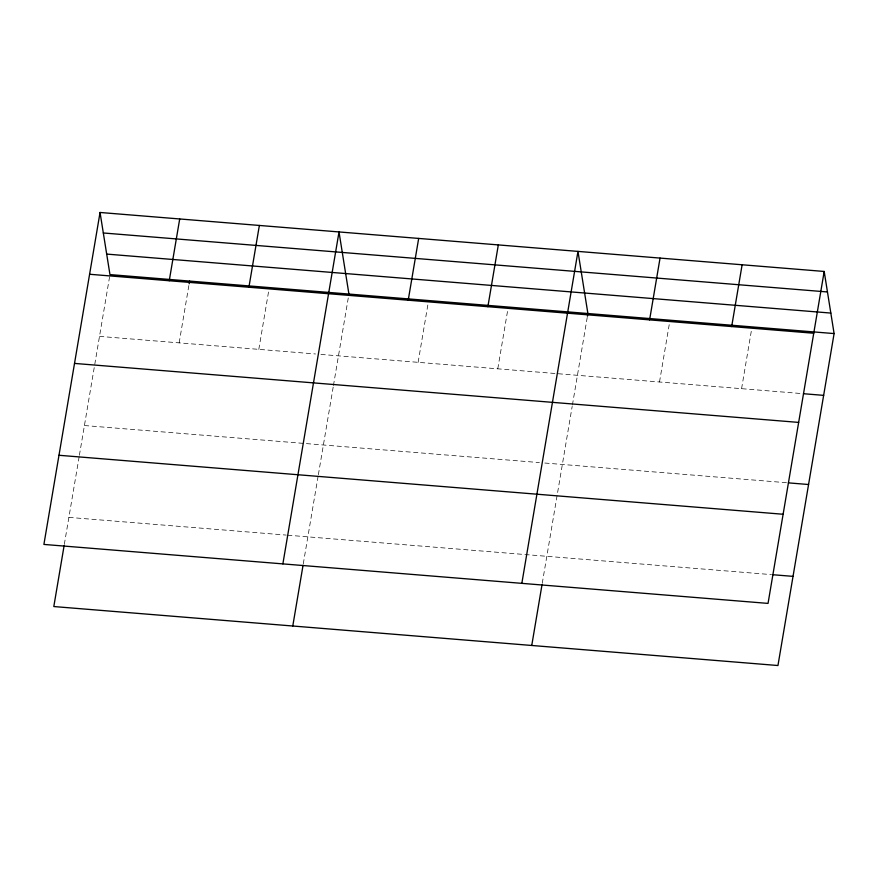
<?xml version="1.0" encoding="UTF-8"?>
<svg xmlns="http://www.w3.org/2000/svg" width="878" height="878" viewBox="0 0 878 878"><rect width="100%" height="100%" fill="white"/><g stroke="black" fill="none" stroke-linecap="round" stroke-linejoin="round"><path stroke-width="0.66" stroke-dasharray="4.39 3.29" d="M64.313 544.404L79.174 456.604M79.393 455.254L109.959 274.594M179.156 342.87L189.154 283.77M258.812 349.356L269.261 287.567M303.283 563.863L318.132 476.063M318.363 474.713L333.212 386.913M333.442 385.563L348.698 295.403M418.126 362.329L428.354 301.889M497.782 368.815L508.011 308.376M542.253 583.332L572.182 406.371M572.412 405.021L587.437 316.201M659.51 381.985L669.738 321.546M741.581 388.669L751.798 328.229M99.499 336.384L315.52 353.977M320.92 354.416L800.78 393.498M84.42 425.534L539.41 462.585M544.81 463.024L787.039 482.757M68.89 517.383L286.25 535.086M287.6 535.196L771.51 574.618"/><path stroke-width="1.32" d="M100.048 212.476L43.9 544.426L768.041 603.405L824.19 271.456L100.048 212.476L109.959 274.594L834.1 333.574L777.952 665.524L53.81 606.544L64.094 545.754M169.245 280.751L179.705 218.973M189.154 283.77L189.615 281.081M248.902 287.238L259.361 225.459M282.87 563.895L339.018 231.946L348.917 294.053M292.78 626.003L303.064 565.212M408.215 300.221L418.674 238.432M487.872 306.707L498.32 244.918M521.839 583.354L577.976 251.404L587.887 313.523L587.437 316.201M531.75 645.462L542.022 584.682M649.599 319.877L660.047 258.088M731.67 326.561L742.119 264.772M103.319 232.977L827.46 291.957M106.688 254.093L830.829 313.073M89.589 274.265L813.741 333.245M803.469 393.717L823.652 395.363M74.52 363.415L798.662 422.406M788.389 482.867L808.572 484.513M58.98 455.276L783.121 514.256M772.849 574.728L793.032 576.363M824.19 271.456L834.1 333.574"/></g></svg>
